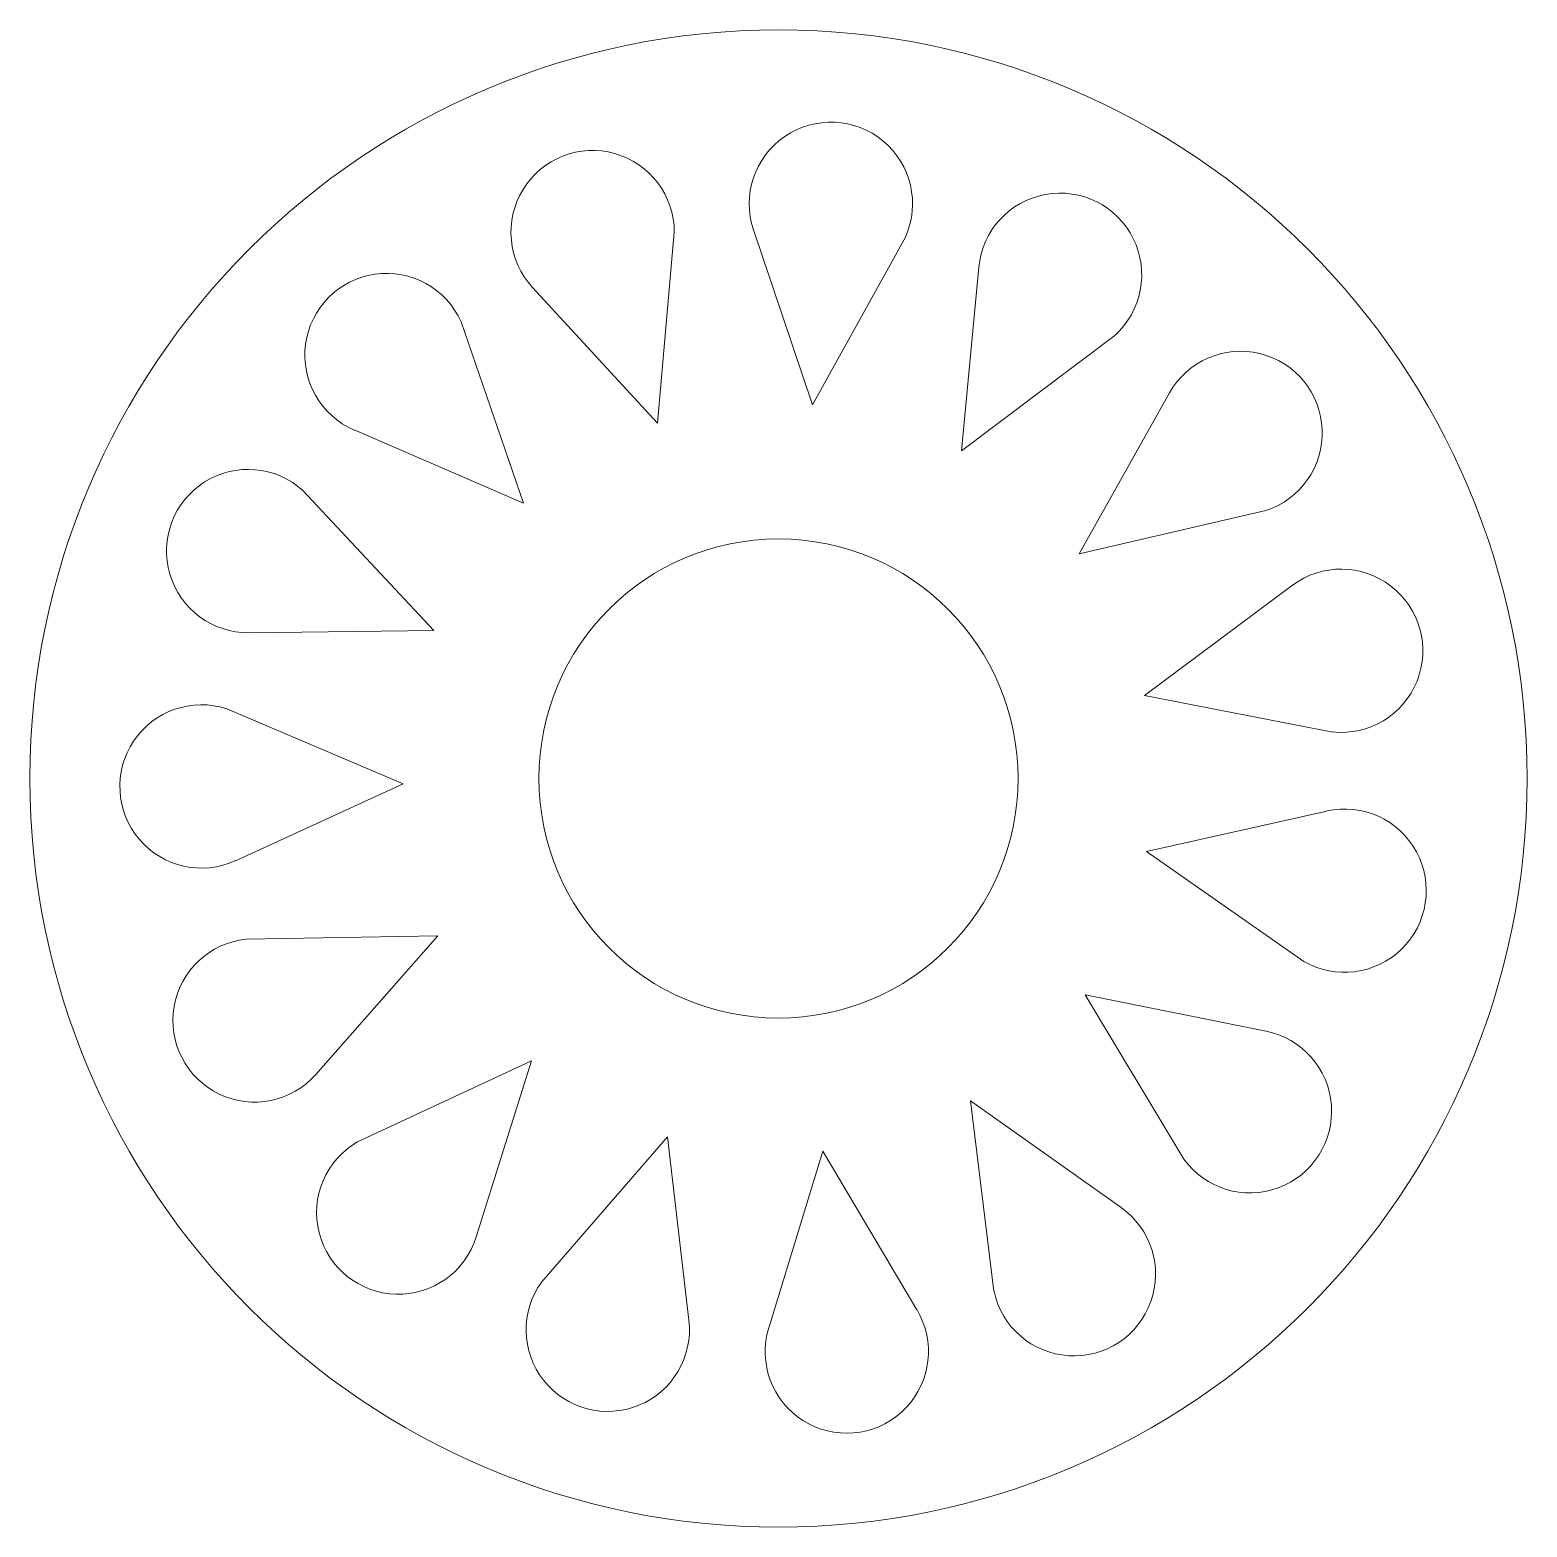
# Model space of a CAD drawing. Header units: inches. Extents: x -0.69 to 0.69, y -0.69 to 0.69.
import ezdxf

# ---------------------------------------------------------------- set-up
doc = ezdxf.new("R2010")
doc.units = ezdxf.units.IN
doc.header["$MEASUREMENT"] = 0

msp = doc.modelspace()

# ---------------------------------------------------------------- linework, layer by layer
at = {"color": 7, "linetype": 'Continuous', "lineweight": 15}
for p, q in [((-0.111, 0.3262), (-0.0957, 0.5018)), ((0.0313, 0.3432), (-0.0229, 0.5038)), ((0.0313, 0.3432), (0.1166, 0.4973)), ((0.1682, 0.3008), (0.184, 0.4696)), ((-0.111, 0.3262), (-0.2259, 0.4509)), ((-0.2341, 0.2529), (-0.2915, 0.4194)), ((0.1682, 0.3008), (0.3088, 0.4069)), ((0.276, 0.2064), (0.3591, 0.3542)), ((-0.2341, 0.2529), (-0.3898, 0.3201)), ((-0.3167, 0.1358), (-0.4369, 0.2646)), ((0.276, 0.2064), (0.4476, 0.2461)), ((0.3361, 0.0763), (0.4721, 0.1775)), ((-0.3167, 0.1358), (-0.4863, 0.1339)), ((0.3361, 0.0763), (0.509, 0.0427)), ((-0.3446, -0.0048), (-0.5068, 0.064)), ((-0.3446, -0.0048), (-0.4987, -0.0755)), ((0.338, -0.067), (0.5035, -0.0299)), ((0.338, -0.067), (0.4824, -0.168)), ((-0.3129, -0.1445), (-0.489, -0.1476)), ((-0.3129, -0.1445), (-0.4249, -0.2718)), ((0.2816, -0.1987), (0.3724, -0.3497)), ((0.2816, -0.1987), (0.4478, -0.232)), ((-0.227, -0.2593), (-0.3867, -0.3338)), ((-0.227, -0.2593), (-0.2776, -0.4211)), ((0.1764, -0.296), (0.1979, -0.4709)), ((0.1764, -0.296), (0.3147, -0.3941)), ((-0.102, -0.3292), (-0.2175, -0.4622)), ((-0.102, -0.3292), (-0.0823, -0.4976)), ((0.0407, -0.3422), (-0.0107, -0.5107)), ((0.0407, -0.3422), (0.1272, -0.488))]:
    msp.add_line(p, q, dxfattribs=at)
for radius in [0.6875, 0.22]:
    msp.add_circle((0, 0), radius, dxfattribs=at)
for centre, start, end in [((0.0481, 0.5278), 336, 198.6546), ((-0.1707, 0.5018), 0, 222.6546), ((0.2586, 0.4626), 312, 174.6546), ((-0.36, 0.3889), 24, 246.6546), ((0.4244, 0.3174), 288, 150.6546), ((-0.4871, 0.2089), 48, 270.6546), ((0.5168, 0.1173), 264, 126.6546), ((-0.5299, -0.0073), 72, 294.6546), ((0.5199, -0.103), 240, 102.6546), ((-0.4812, -0.2222), 96, 318.6546), ((0.433, -0.3056), 216, 78.6546), ((-0.3492, -0.3987), 120, 342.6546), ((0.2713, -0.4553), 192, 54.6546), ((-0.1568, -0.5063), 144, 6.6546), ((0.0627, -0.5263), 168, 30.6546)]:
    msp.add_arc(centre, 0.075, start, end, dxfattribs=at)

doc.saveas('drawing.dxf')
